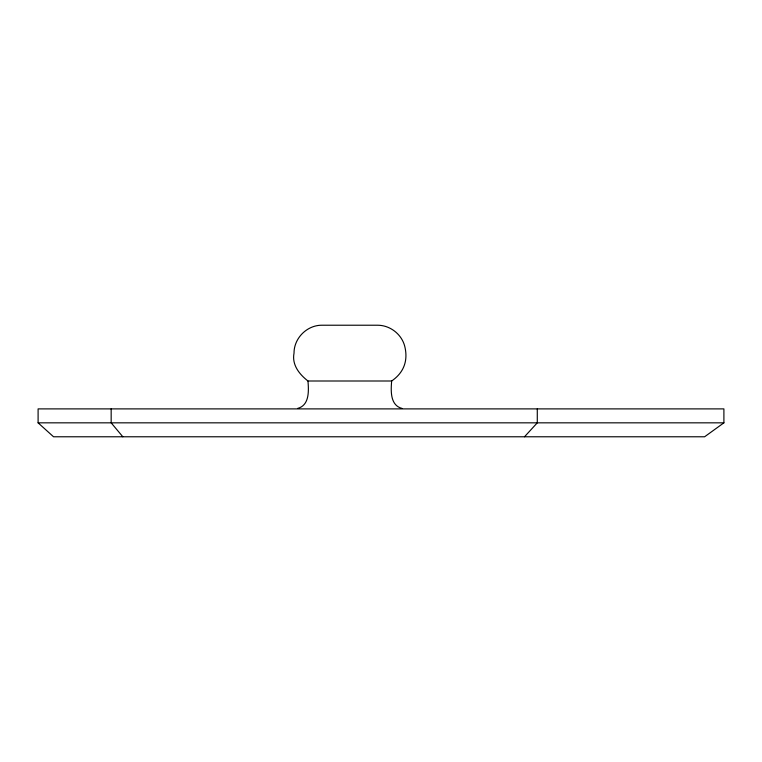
<?xml version="1.0" encoding="UTF-8"?>
<svg xmlns="http://www.w3.org/2000/svg" width="762" height="762" viewBox="0 0 762 762"><rect width="100%" height="100%" fill="white"/><g stroke="black" fill="none" stroke-linecap="round" stroke-linejoin="round"><path stroke-width="1.14" d="M524.494 436.778L537.286 422.834L537.286 408.889M391.649 381C404.089 372.494 408.346 360.264 404.641 345.891C401.383 334.004 390.03 325.288 377.704 325.222L321.916 325.222C306.991 325.126 293.942 338.185 294.027 353.111C291.722 364.788 299.295 374.256 307.972 381L391.649 381C390.877 390.611 389.963 405.289 401.984 408.413M723.9 422.834L704.612 436.778L53.54 436.778L38.1 422.834L38.1 408.889L723.9 408.889L723.9 422.834L38.1 422.834M297.637 408.413C309.658 405.289 308.743 390.611 307.972 381M122.834 436.778L111.166 422.834L111.166 408.889"/></g></svg>
